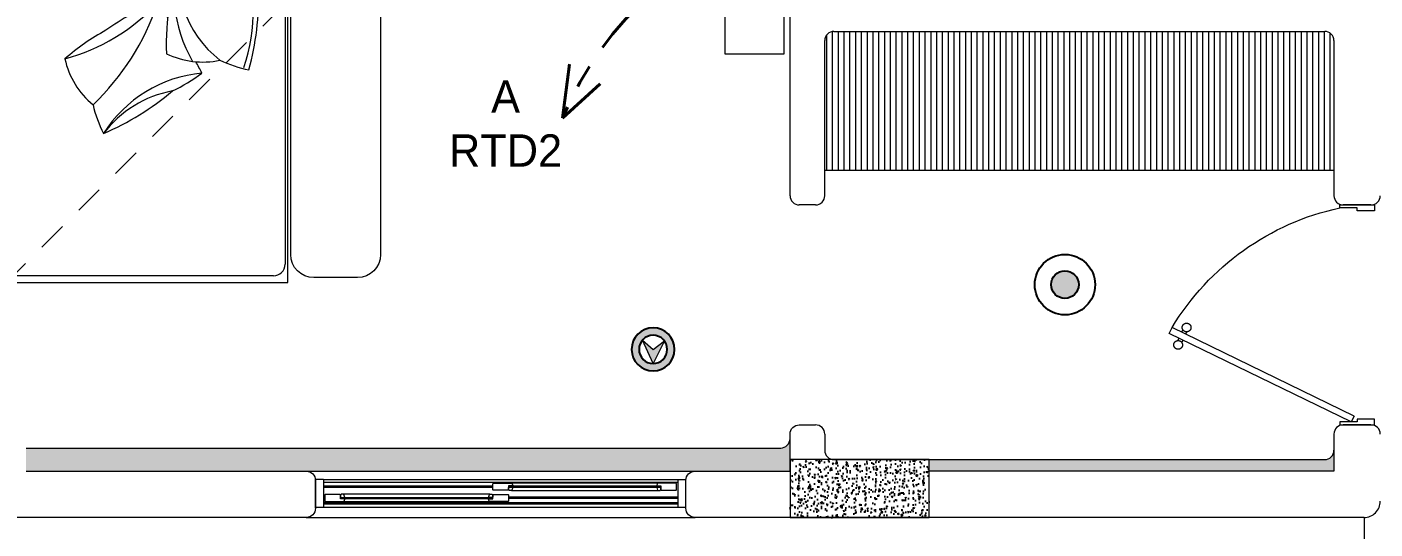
# Model space of a CAD drawing. Header units: metres. Extents: x 14 to 2416, y -346 to 476.
# Drawn here: x 133.88 to 139.7, y -137.98 to -135.81 of the extents above; entities that cross this region are included whole.
import ezdxf

# ---------------------------------------------------------------- set-up
doc = ezdxf.new("R2010")
doc.units = ezdxf.units.M
for name, pattern in [('0', [0]), ('HIDDEN2', [0.1875, 0.125, -0.0625]), ('STYLE_08', [1.25, 0.625, -0.20828, 0.06943000000000005, -0.13893, 0.06942999999999991, -0.13893])]:
    doc.linetypes.add(name, pattern=pattern)
doc.layers.get('0').update_dxf_attribs({"linetype": '0', "lineweight": 20})
for name, color, linetype, lineweight in [('A-ANNO-TEXT', 20, 'Continuous', 13), ('A-DOOR', 35, 'Continuous', 5), ('A-WALL', 250, 'Continuous', 20), ('baños', 251, 'Continuous', 0), ('closets', 253, 'Continuous', 0), ('Columnas', 7, 'Continuous', 18), ('cristales', 131, 'Continuous', 0), ('E Tuberia Cable TV', 150, 'STYLE_08', 40), ('MAVA', 1, 'Continuous', 15), ('MOBILIARIOS', 252, 'Continuous', 0), ('piso', 253, 'Continuous', 0)]:
    doc.layers.add(name, color=color, linetype=linetype, lineweight=lineweight)
for name, color, linetype in [('HATCH', 8, 'Continuous'), ('MAVA LUM', 1, 'Continuous'), ('MAVA Luminarias', 1, 'Continuous')]:
    doc.layers.add(name, color=color, linetype=linetype)
doc.layers.add('RELLENO SECCION', color=8, linetype='Continuous', lineweight=0, transparency=0.4)
doc.layers.add('Techos 1', color=7, linetype='HIDDEN2', lineweight=9, true_color=0x42391a)
doc.styles.add('DIMTEXT', font='dim.shx', dxfattribs={"width": 0.75})
doc.styles.add('GENERATED_STYLE_1', font='GOTHIC.TTF')
doc.styles.get("Standard").update_dxf_attribs({"font": 'arial.ttf', "height": 0.1875})

# ---------------------------------------------------------------- blocks, each defined once
blk = doc.blocks.new('puerta 1.00')
at = {"layer": 'A-DOOR'}
for p, q in [((-0.1499909777825792, -0.01249999999998863), (-0.9369131065861893, -0.3949003899592327)), ((-0.1376018300305759, -0.03799499105906534), (-0.9245239588341292, -0.4203953810183521)), ((-0.1376018300305759, -0.03799499105906534), (-0.1499909777825792, -0.01249999999998863)), ((-0.9369131065861893, -0.3949003899592185), (-0.9245239588341292, -0.4203953810182952)), ((-0.8945933787151716, -0.3743353558235185), (-0.8995626804436938, -0.3641092849366885)), ((-0.8776654875668441, -0.3661093421694943), (-0.8826347892953663, -0.3558832712826359)), ((-0.8822042309632252, -0.3998303468828937), (-0.8772349292346462, -0.4100564177697379)), ((-0.8652763398148409, -0.391604333228571), (-0.8603070380863755, -0.4018304041154153))]:
    blk.add_line(p, q, dxfattribs=at)
for points in [[(-0.05000000000000002, 0), (-0.04999999999977264, -0.02502577938815875), (-0.1250000000001364, -0.02502577938815875), (-0.1250000000001364, -0.01249999999998863), (-0.2000000000002728, -0.01249999999998863), (-0.2000000000002728, 0), (-0.05000000000000002, 0)], [(-0.05000000000000002, -0.949999999999676), (-0.04999999999977264, -0.9249742206115172), (-0.1250000000001364, -0.9249742206115172), (-0.1250000000001364, -0.9374999999996874), (-0.2000000000002728, -0.9374999999996874), (-0.2000000000002728, -0.949999999999676), (-0.05000000000000002, -0.949999999999676)]]:
    blk.add_lwpolyline(points, dxfattribs=at)
blk.add_arc((0.0366406024470507, 0.1601847667154885), 1.12290276596214, 211.1335814021241, 257.8342745107439, dxfattribs=at)
for points in [[(-0.8982293876285894, -0.3641570476290497), (-0.9032723932726299, -0.3641552480922314), (-0.9120053357341931, -0.3591091255589873), (-0.9170452244890726, -0.3503725840241714), (-0.9170416254155498, -0.3402865727359341), (-0.9119955028824052, -0.3315536302744846), (-0.9032589613473192, -0.3265137415195056), (-0.8931729500592382, -0.3265173405931563), (-0.8844400075977319, -0.3315634631261162), (-0.8794001188427956, -0.3403000046612163), (-0.8794037179163752, -0.3503860159494536), (-0.8844498404495198, -0.3591189584108889), (-0.8931863819846058, -0.3641588471658821), (-0.8982293876285894, -0.3641570476290497)], [(-0.8616537628267338, -0.4394241479959078), (-0.8666967684707743, -0.4394223484592317), (-0.8754297109322806, -0.4343762259259734), (-0.8804695996872169, -0.4256396843908874), (-0.8804660006136942, -0.4155536731029486), (-0.8754198780805496, -0.4068207306414706), (-0.8666833365455204, -0.4017808418864917), (-0.8565973252574395, -0.4017844409598581), (-0.8478643827958763, -0.4068305634931022), (-0.8428244940409968, -0.4155671050282024), (-0.8428280931145196, -0.4256531163161554), (-0.8478742156476073, -0.4343860587779034), (-0.8566107571826933, -0.4394259475325839), (-0.8616537628267338, -0.4394241479959078)]]:
    blk.add_open_spline(points, degree=2, dxfattribs=at)
blk = doc.blocks.new('A$C89702949')
at = {"layer": 'HATCH'}
h = blk.add_hatch(dxfattribs=at)
h.set_pattern_fill('AR-CONC', color=256, scale=0.00032)
h.set_pattern_definition([(49.99999999999999, (114.3310712337616, 55.23879643552809), (0.05829909407872129, -0.005100507372448988), [0.006096000000000001, -0.067056]), (355, (114.3310712337616, 55.23879643552809), (-0.01127789485599019, 0.06113819047649125), [0.004876800000000001, -0.05364498693440001]), (100.4514447, (114.3359294760016, 55.23837139440808), (0.04702119906891305, 0.05603768061190244), [0.005180802815999999, -0.05698887827199999]), (46.18420000000001, (114.3310712337616, 55.25505243552809), (0.08674529308548158, -0.01345354493847269), [0.009144000000000001, -0.100584]), (96.63555760999992, (114.3383000017616, 55.25393131552809), (0.07596932289648096, 0.07917635987127089), [0.0077712074048, -0.08548339461120001]), (351.1841511700001, (114.3310712337616, 55.25505243552809), (0.07596932290079265, 0.07917635986737045), [0.007315189462400001, -0.0804671142144]), (21, (114.3391992337616, 55.25098843552809), (0.0485166052061224, -0.03272486341986804), [0.006096000000000001, -0.067056]), (326.0000000000001, (114.3391992337616, 55.25098843552809), (0.01977664907124706, 0.05894014915914217), [0.004876800000000001, -0.0536448]), (71.45144499999999, (114.3432422841936, 55.24826136356009), (0.06829325416918917, 0.02621528604348968), [0.005180802816000001, -0.056988780032]), (37.50000000000001, (114.3310712337616, 55.23879643552809), (0.0009883530401893813, 0.027057612439409), [0, -0.05299456, 0, -0.05445760000000001, 0, -0.05384800000000001]), (7.499999999999999, (114.3310712337616, 55.23879643552809), (0.02138229200329784, 0.03205778394179824), [0, -0.03104896, 0, -0.05177536000000001, 0, -0.0205232]), (327.5, (114.3129457937616, 55.23879643552809), (0.04338899045339885, -0.001833198077655502), [0, -0.02032, 0, -0.06339840000000001, 0, -0.0841248]), (317.5, (114.3048177937616, 55.23879643552809), (0.04740133804352578, 0.00813647713066657), [0, -0.026416, 0, -0.04210304, 0, -0.0597408])])
h.paths.add_polyline_path([(4.100646958498373, 14.23907763227504), (4.100646958498373, 13.98907763227504), (4.700646958498368, 13.98907763227504), (4.700646958498368, 14.23907763227504)])
at = {"layer": 'Columnas'}
blk.add_lwpolyline([(4.100646958498373, 14.23907763227504), (4.100646958498373, 13.98907763227504), (4.700646958498368, 13.98907763227504), (4.700646958498368, 14.23907763227504)], close=True, dxfattribs=at)
blk = doc.blocks.new('PL BASE 2N NASAS 09')
at = {"layer": 'closets'}
h = blk.add_hatch(dxfattribs=at)
h.set_pattern_fill('LINE', color=256, scale=0.2, angle=90)
h.set_pattern_definition([(90, (-797.0392848708582, 240.5603759248648), (-0.025, 1.530808498934192e-18), [])])
edge = h.paths.add_edge_path()
edge.add_arc((165.0575463272303, -9.151728172700786), 0.03999999999999204, 359.9999999999898, 450.0000000727915)
edge.add_line((165.0575463271795, -9.111728172700793), (162.9375463272788, -9.111728172700829))
edge.add_arc((162.93754632723, -9.151728172700828), 0.04000000000000092, 89.99999993013975, 179.9999999999975)
edge.add_line((162.89754632723, -9.151728172700821), (162.8981461827017, -9.711728172737956))
edge.add_line((162.8981461827017, -9.711728172737963), (165.0981461827015, -9.711728172737878))
edge.add_line((165.0981461827015, -9.711728172737878), (165.0975463272303, -9.151728172700793))
at = {"layer": 'RELLENO SECCION', "true_color": 0xc7c8ca}
h = blk.add_hatch(color=9, dxfattribs=at)
h.dxf.hatch_style = 1
edge = h.paths.add_edge_path()
edge.add_line((160.5793271312728, -11.01172817031006), (162.7478933054253, -11.01172817031006))
edge.add_line((162.7478933054253, -11.01172817031006), (162.7472463761272, -10.96172817270065))
edge.add_line((162.7472463761272, -10.96172817270065), (162.7472422428556, -10.8711531541638))
edge.add_arc((162.7072463761481, -10.87172817269963), 0.04000000000000804, -90, 0.8236817523045943, ccw=False)
edge.add_line((162.7072463761481, -10.91172817269963), (159.4472463469474, -10.91172817269963))
edge.add_line((159.4472463469474, -10.91172817269963), (159.4472463469474, -11.01172817164156))
edge.add_line((159.4472463469474, -11.01172817164156), (160.5793271312728, -11.01172817031005))
h = blk.add_hatch(color=9, dxfattribs=at)
h.dxf.hatch_style = 1
edge = h.paths.add_edge_path()
edge.add_arc((165.0575463272511, -10.92173055694884), 0.04000000000000625, 270.625583846438, 359.9999999999898, ccw=False)
edge.add_line((165.0579830584883, -10.96172817270061), (163.3481932565281, -10.96172817270061))
edge.add_line((163.3481932565281, -10.96172817270061), (163.3481932565281, -11.01172817270021))
edge.add_line((163.3481932565281, -11.01172817270021), (165.0975463272511, -11.01172817270131))
edge.add_line((165.0975463272511, -11.01172817270132), (165.0975463272512, -10.92173055694885))
at = {"layer": 'A-DOOR'}
for p, q in [((160.6575462663282, -11.0117104741358), (162.3375461611807, -11.01171209177179)), ((160.6975462708234, -11.17172207245932), (160.6975462263285, -11.04756810813237)), ((160.7315462908167, -11.04756809594723), (160.6975462421505, -11.04756810813237)), ((160.7315462908167, -11.04756809594723), (160.7315462777024, -11.16756812806836)), ((160.7315462865761, -11.04756809594723), (162.2635462048928, -11.04756812802588)), ((161.4635463592056, -11.06579329629506), (161.4650463592404, -11.06429329626028)), ((161.4635463592057, -11.09279329620552), (161.4635463592056, -11.06579329629506)), ((161.4650463592404, -11.06429329626028), (161.5456777450821, -11.0642932962586)), ((161.5456777450821, -11.0642932962586), (161.5475406279687, -11.06574873988172)), ((162.1754149583559, -11.06429329625664), (161.5456777451253, -11.06429329625664)), ((161.5475406279687, -11.06574873988172), (161.5495463611989, -11.0737932964787)), ((162.1735520754543, -11.06574873988172), (162.171546342224, -11.0737932964787)), ((162.1754149583409, -11.0642932962586), (162.1735520754543, -11.06574873988172)), ((162.2560463441826, -11.06429329626028), (162.1754149583409, -11.0642932962586)), ((162.2575463442174, -11.06579329629506), (162.2560463441826, -11.06429329626028)), ((162.2575463442173, -11.09279329620554), (162.2575463442174, -11.06579329629506)), ((162.2635462006521, -11.04756809594723), (162.2975462493183, -11.04756810813237)), ((162.2635462567728, -11.04756809594726), (162.2635462137665, -11.16756812806836)), ((162.2975463058376, -11.17174613559445), (162.2975463503412, -11.0475681081324)), ((160.7390462774381, -11.11229332803294), (160.7375462774036, -11.11379332806766)), ((160.7375462774036, -11.11379332806766), (160.7375462774083, -11.14079332798227)), ((160.8040462789462, -11.11229332803419), (160.7390462774381, -11.11229332803294)), ((160.805546278981, -11.11379332806897), (160.8040462789462, -11.11229332803419)), ((160.8055462789812, -11.13129332775845), (160.805546278981, -11.11379332806897)), ((161.4503145634397, -11.11129332775611), (160.8187779763216, -11.11129332775611)), ((161.4635462608385, -11.11379332806897), (161.4650462608733, -11.11229332803419)), ((161.4635462608383, -11.13129332775845), (161.4635462608385, -11.11379332806897)), ((161.4650463592398, -11.09429329623993), (161.4635463592053, -11.09279329620521)), ((161.4650462608733, -11.11229332803419), (161.5300462623814, -11.11229332803294)), ((161.5300463607479, -11.09429329623868), (161.4650463592398, -11.09429329623993)), ((161.5315462624156, -11.11379332806811), (161.5300462623809, -11.11229332803332)), ((161.5315463607827, -11.0927932962039), (161.5300463607479, -11.09429329623868)), ((161.5315462624156, -11.11379332806806), (161.5315462624156, -11.14079332797781)), ((161.5490463611873, -11.07529329651349), (161.531546360783, -11.07529329651442)), ((161.531546360783, -11.07529329651442), (161.5315463607827, -11.0927932962039)), ((161.5315463608056, -11.07829329586574), (161.5365463609267, -11.07829329658328)), ((161.5315463608056, -11.07829329658328), (161.5365463609267, -11.07829329586574)), ((161.5365463609267, -11.07629329582168), (161.5425463610371, -11.08029329662734)), ((161.5365463609267, -11.08029329663098), (161.5425463610371, -11.07629329582168)), ((161.5447780581815, -11.09529329651676), (162.1763146452997, -11.09529329651676)), ((161.5495463611989, -11.07479329650187), (161.5490463611873, -11.07529329651349)), ((161.5495463611989, -11.0737932964787), (161.5495463611989, -11.07479329650187)), ((162.171546342224, -11.0737932964787), (162.171546342224, -11.07479329650187)), ((162.171546342224, -11.07479329650187), (162.1720463422356, -11.07529329651349)), ((162.1720463422356, -11.07529329651349), (162.18954634264, -11.07529329651442)), ((162.1845463425545, -11.07629329582168), (162.1785463423859, -11.08029329662734)), ((162.1845463425545, -11.08029329663098), (162.1785463423859, -11.07629329582168)), ((162.1895463426173, -11.07829329586574), (162.1845463425545, -11.07829329658328)), ((162.1895463426173, -11.07829329658328), (162.1845463425545, -11.07829329586574)), ((162.18954634264, -11.07529329651442), (162.1895463426403, -11.0927932962039)), ((162.1895463426403, -11.0927932962039), (162.1910463426751, -11.09429329623868)), ((162.1910463426751, -11.09429329623868), (162.2560463441831, -11.09429329623993)), ((162.2560463441831, -11.09429329623993), (162.2575463442176, -11.09279329620521)), ((160.6975462779892, -11.16756812806836), (162.2975462779892, -11.16756812806836)), ((160.7315462771295, -11.15329332801281), (162.2635462102357, -11.15329332801281)), ((160.7375462774039, -11.14079332797781), (160.7390462774387, -11.14229332801259)), ((160.7390462774387, -11.14229332801259), (160.8196776632803, -11.14229332801427)), ((160.8055462790039, -11.12829332840713), (160.8105462790668, -11.1282933276896)), ((160.8055462790039, -11.1282933276896), (160.8105462790668, -11.12829332840713)), ((160.8230462793856, -11.13129332775939), (160.8055462789812, -11.13129332775845)), ((160.8105462790668, -11.1302933284512), (160.8165462792354, -11.12629332764553)), ((160.8105462790668, -11.1262933276419), (160.8165462792354, -11.1302933284512)), ((160.8196776632803, -11.14229332801427), (160.8215405461669, -11.14083788439115)), ((160.8196776632653, -11.14229332801623), (161.449414876496, -11.14229332801623)), ((160.8215405461669, -11.14083788439115), (160.8235462793972, -11.13279332779417)), ((160.8235462793972, -11.131793327771), (160.8230462793856, -11.13129332775939)), ((160.8235462793972, -11.13279332779417), (160.8235462793972, -11.131793327771)), ((161.4455462604223, -11.131793327771), (161.4460462604339, -11.13129332775939)), ((161.4455462604223, -11.13279332779417), (161.4455462604223, -11.131793327771)), ((161.4475519936526, -11.14083788439115), (161.4455462604223, -11.13279332779417)), ((161.4460462604339, -11.13129332775939), (161.4635462608383, -11.13129332775845)), ((161.4494148765392, -11.14229332801427), (161.4475519936526, -11.14083788439115)), ((161.5300462623809, -11.14229332801259), (161.4494148765392, -11.14229332801427)), ((161.4585462606946, -11.1302933284512), (161.4525462605842, -11.12629332764553)), ((161.4585462606946, -11.1262933276419), (161.4525462605842, -11.1302933284512)), ((161.4635462608156, -11.12829332840713), (161.4585462606946, -11.1282933276896)), ((161.4635462608156, -11.1282933276896), (161.4585462606946, -11.12829332840713)), ((161.5315462624156, -11.14079332797781), (161.5300462623809, -11.14229332801259)), ((160.6575463822434, -11.21172207245917), (162.3375164324144, -11.21174611010375))]:
    blk.add_line(p, q, dxfattribs=at)
at = {"layer": 'A-DOOR', "color": 8}
for p, q in [((160.7315462743905, -11.05929329587688), (162.2635462488701, -11.05929332798494)), ((161.4635463592056, -11.07629431107491), (160.7315462828234, -11.07629419774771)), ((161.4635463592056, -11.08229329631974), (160.7315462823798, -11.08229318299257)), ((160.7315462789368, -11.14729332801281), (162.2635462484983, -11.14729332801281)), ((162.2635462484984, -11.12429333806825), (161.5315462624156, -11.12429333775723)), ((162.2635462484983, -11.1302923250474), (161.5315462624156, -11.13029220895475))]:
    blk.add_line(p, q, dxfattribs=at)
at = {"layer": 'A-DOOR'}
for points in [[(160.8076949044045, -11.11279332774108, -0.341998711879526), (160.8057584126855, -11.11429332776725), (160.805546280679, -11.11462723951291), (160.8055462805958, -11.12429332799805), (160.8065462806104, -11.12529332802568), (160.8235462810088, -11.12529332810123), (160.823546281011, -11.12479332808963), (160.8202268651488, -11.11240509922013, 0.339454260104197), (160.818777976374, -11.11129332775558), (160.8096313961202, -11.11129332771494, 0.34199871187953)], [(161.4613976354151, -11.11279332774108, 0.341998711879526), (161.4633341271341, -11.11429332776725), (161.4635462591405, -11.11462723951291), (161.4635462592237, -11.12429332799805), (161.4625462592091, -11.12529332802568), (161.4455462588107, -11.12529332810123), (161.4455462588085, -11.12479332808963), (161.4488656746707, -11.11240509922013, -0.339454260104197), (161.4503145634455, -11.11129332775558), (161.4594611436993, -11.11129332771494, -0.34199871187953)], [(161.5336949862062, -11.09379329653179, 0.341998711879526), (161.5317584944872, -11.09229329650564), (161.5315463624807, -11.09195938475997), (161.5315463623976, -11.08229329627482), (161.5325463624121, -11.0812932962472), (161.5495463628105, -11.08129329617166), (161.5495463628127, -11.08179329618324), (161.5462269469505, -11.09418152505275, -0.339454260104197), (161.5447780581758, -11.0952932965173), (161.5356314779219, -11.09529329655795, -0.34199871187953)], [(162.1873977172168, -11.09379329653179, -0.341998711879526), (162.1893342089358, -11.09229329650564), (162.1895463409423, -11.09195938475997), (162.1895463410254, -11.08229329627482), (162.1885463410109, -11.0812932962472), (162.1715463406125, -11.08129329617166), (162.1715463406102, -11.08179329618324), (162.1748657564725, -11.09418152505275, 0.339454260104197), (162.1763146452472, -11.0952932965173), (162.1854612255011, -11.09529329655795, 0.34199871187953)]]:
    blk.add_lwpolyline(points, format="xyb", close=True, dxfattribs=at)
for points in [[(161.5315463608056, -11.07829329586938), (161.5365463609267, -11.07829329586938), (161.5365463609267, -11.07829329658328), (161.5315463608056, -11.07829329658328)], [(162.1845463425545, -11.07629329582168), (161.5365463609267, -11.07629329582168), (161.5365463609267, -11.08029329591344), (162.1845463425545, -11.08029329591344)], [(161.5365463609267, -11.07629329582168), (161.5425463610371, -11.07629329582168), (161.5425463610371, -11.08029329663098), (161.5365463609267, -11.08029329663098)], [(161.5490463612294, -11.07529329651354), (161.5370463609505, -11.07529329651354), (161.5370463609505, -11.07629329653557), (161.5490463612294, -11.07629329653557)], [(161.5490463612294, -11.08029329591344), (161.5370463609505, -11.08029329591344), (161.5370463609505, -11.08129329593911), (161.5490463612294, -11.08129329593911)], [(161.5425463610371, -11.07629329582168), (161.5475463611581, -11.07629329582168), (161.5475463611581, -11.08029329663098), (161.5425463610371, -11.08029329663098)], [(162.1720463422518, -11.07529329651354), (162.1840463425307, -11.07529329651354), (162.1840463425307, -11.07629329653557), (162.1720463422518, -11.07629329653557)], [(162.1720463422518, -11.08029329591344), (162.1840463425307, -11.08029329591344), (162.1840463425307, -11.08129329593911), (162.1720463422518, -11.08129329593911)], [(162.1785463423859, -11.07629329582168), (162.1735463422648, -11.07629329582168), (162.1735463422648, -11.08029329663098), (162.1785463423859, -11.08029329663098)], [(162.1845463425545, -11.07629329582168), (162.1785463423859, -11.07629329582168), (162.1785463423859, -11.08029329663098), (162.1845463425545, -11.08029329663098)], [(162.1895463426173, -11.07829329586938), (162.1845463425545, -11.07829329586938), (162.1845463425545, -11.07829329658328), (162.1895463426173, -11.07829329658328)], [(160.8055462790039, -11.12829332840349), (160.8105462790668, -11.12829332840349), (160.8105462790668, -11.1282933276896), (160.8055462790039, -11.1282933276896)], [(160.8105462790668, -11.1302933284512), (160.8165462792354, -11.1302933284512), (160.8165462792354, -11.1262933276419), (160.8105462790668, -11.1262933276419)], [(160.8105462790668, -11.1302933284512), (161.4585462606946, -11.1302933284512), (161.4585462606946, -11.12629332835943), (160.8105462790668, -11.12629332835943)], [(160.8230462793695, -11.12629332835943), (160.8110462790905, -11.12629332835943), (160.8110462790905, -11.12529332833376), (160.8230462793695, -11.12529332833376)], [(160.8230462793695, -11.13129332775933), (160.8110462790905, -11.13129332775933), (160.8110462790905, -11.1302933277373), (160.8230462793695, -11.1302933277373)], [(160.8165462792354, -11.1302933284512), (160.8215462793564, -11.1302933284512), (160.8215462793564, -11.1262933276419), (160.8165462792354, -11.1262933276419)], [(161.4460462603919, -11.12629332835943), (161.4580462606708, -11.12629332835943), (161.4580462606708, -11.12529332833376), (161.4460462603919, -11.12529332833376)], [(161.4460462603919, -11.13129332775933), (161.4580462606708, -11.13129332775933), (161.4580462606708, -11.1302933277373), (161.4460462603919, -11.1302933277373)], [(161.4525462605842, -11.1302933284512), (161.4475462604631, -11.1302933284512), (161.4475462604631, -11.1262933276419), (161.4525462605842, -11.1262933276419)], [(161.4585462606946, -11.1302933284512), (161.4525462605842, -11.1302933284512), (161.4525462605842, -11.1262933276419), (161.4585462606946, -11.1262933276419)], [(161.4635462608156, -11.12829332840349), (161.4585462606946, -11.12829332840349), (161.4585462606946, -11.1282933276896), (161.4635462608156, -11.1282933276896)]]:
    blk.add_lwpolyline(points, close=True, dxfattribs=at)
at = {"layer": 'A-DOOR', "color": 7}
for points in [[(162.1845463425545, -11.08029329663098), (161.5365463609267, -11.08029329663098), (161.5365463609267, -11.07629329653557), (162.1845463425545, -11.07629329653557)], [(160.8105462790668, -11.1262933276419), (161.4585462606946, -11.1262933276419), (161.4585462606946, -11.1302933277373), (160.8105462790668, -11.1302933277373)]]:
    blk.add_lwpolyline(points, close=True, dxfattribs=at)
at = {"layer": 'A-WALL'}
for p, q in [((162.7475463272301, -9.821728172700524), (162.7475463272305, -6.601728216938014)), ((162.93754632723, -9.111728172700829), (165.0575463272303, -9.111728172700793)), ((162.89754632723, -9.821728172700524), (162.89754632723, -9.151728172700821)), ((165.0975463272303, -9.151728172700786), (165.0975463272304, -9.821728172737842)), ((162.85754632723, -9.861728172700516), (162.78754632723, -9.861728172700516)), ((165.2575463272302, -9.861728172737834), (165.1375463272304, -9.861728172737834)), ((165.25754632723, -10.81175395212603), (165.1375463272307, -10.81175395212603)), ((162.89754632723, -10.85174670514537), (162.8975463272299, -10.92172817270056)), ((165.0975463272307, -10.85175395212604), (165.0975463272294, -11.01172817270032)), ((159.4475462980503, -10.91172817269963), (162.707546327251, -10.91172817269963)), ((162.9375463272299, -10.96172817270061), (165.0579830584883, -10.96172817270061)), ((165.0975463272294, -11.01172817270032), (163.3481932565281, -11.01172817270023))]:
    blk.add_line(p, q, dxfattribs=at)
for points in [[(159.4475462980362, -11.01172784734479), (160.6575458720629, -11.01171047413736, -0.4142160623262013), (160.697546227813, -11.05171045980035), (160.6975462708234, -11.1717220581239, -0.4142128514885198), (160.6575463822434, -11.21172207245917), (158.3875463366161, -11.21172825626488, -0.4142143782267747), (158.3475462251961, -11.17172825626503), (158.3475462251963, -5.251728172700219)], [(162.7475463272301, -11.01172817270061), (162.7475463272301, -10.85174670514538, -0.4142135623730305), (162.78754632723, -10.81174670514537), (162.85754632723, -10.81174670514537)], [(162.707546327251, -10.91172817269963, 0.4142256393575419), (162.7475479765801, -10.87172817273364), (162.7475479765801, -10.86172693577115)], [(165.2281459050549, -11.21176216165647), (162.3375460876454, -11.21174612125842, -0.4142118597300671), (162.2975463058376, -11.17174613559445), (162.2975462628191, -11.0517121061071, -0.4142257443271745), (162.3375479121482, -11.01171209180567), (162.7481932565281, -11.0117294096291)]]:
    blk.add_lwpolyline(points, format="xyb", dxfattribs=at)
for centre, radius, start, end in [((162.93754632723, -9.151728172700821), 0.04, 90.0000000000016, 180), ((165.0575463272303, -9.151728172700793), 0.04, 9.770663981455924e-12, 90.0000000000016), ((162.78754632723, -9.82172817270051), 0.04, 179.9999999999923, 270), ((162.85754632723, -9.82172817270051), 0.04, 270, 0), ((165.1375463272304, -9.821728172737828), 0.04, 180, 270), ((165.2575463272302, -9.821728172737828), 0.04, 270, 9.770663981455924e-12), ((162.85754632723, -10.85174670514538), 0.04, 359.9999999999023, 90), ((165.1375463272307, -10.85175395212604), 0.04, 90, 179.999999999347), ((165.25754632723, -10.85175395212604), 0.04, 359.9999999999923, 90), ((162.9375463272299, -10.92172817270062), 0.04, 179.9999999999186, 269.9999999999984), ((165.0575463272511, -10.92173055694884), 0.04, 269.9999999999707, 0), ((165.22754632723, -11.14176216165735), 0.07, 269.9997140598722, 359.9999999999955)]:
    blk.add_arc(centre, radius, start, end, dxfattribs=at)
at = {"layer": 'closets'}
blk.add_line((162.8975462555345, -9.71172817273797), (165.0981461827012, -9.71172817273785), dxfattribs=at)
at = {"layer": 'cristales', "const_width": 0.004000000000000001}
for points in [[(162.1735463422648, -11.07829329622633), (161.5475463611581, -11.07829329622633)], [(160.8215462793564, -11.12829332804655), (161.4475462604631, -11.12829332804655)]]:
    blk.add_lwpolyline(points, dxfattribs=at)
at = {"layer": 'piso'}
blk.add_line((165.2275459778882, -11.21176216165647), (165.2275485640937, -11.3117621771737), dxfattribs=at)
at = {"layer": 'Techos 1'}
blk.add_line((157.4475462251965, -12.11172817273746), (161.3475462251966, -8.211728172736628), dxfattribs=at)
at = {"color": 1}
blk.add_blockref('A$C89702949', (158.6475462980298, -25.20080580497565), dxfattribs=at)
at = {"layer": 'A-DOOR', "xscale": -1, "rotation": 180}
blk.add_blockref('puerta 1.00', (165.3225463272303, -10.81175395212603), dxfattribs=at)
at = {"layer": 'baños', "linetype": 'Continuous', "flags": 8}
for tag, p in [('MODELNUMBER', (167.1329024166141, -5.630616461235327, 2.857834639711941e-07)), ('TRADENAME', (167.1329024166694, -5.630658418648189, 2.857834639711941e-07)), ('MATERIAL', (167.132902416781, -5.630742991131918, 2.857834639711941e-07)), ('PRODUCT', (167.1329024167253, -5.630700704890167, 2.857834639711941e-07)), ('MODELNUMBER', (168.3076463902173, -5.630616461235327, 2.857834639711941e-07)), ('TRADENAME', (168.3076463902726, -5.630658418648189, 2.857834639711941e-07)), ('MATERIAL', (168.3076463903842, -5.630742991131918, 2.857834639711941e-07)), ('PRODUCT', (168.3076463903285, -5.630700704890167, 2.857834639711941e-07))]:
    blk.add_attdef(tag, p, '', height=2.537174511142602e-05, rotation=180.0000755047861, dxfattribs=at)
at = {"layer": 'baños', "linetype": 'Continuous'}
for tag, p, rotation in [('MODELNUMBER', (169.2428197568918, -19.70646632265289), 180.0000755047722), ('TRADENAME', (169.2427792151639, -19.70642399073245), 180.0000755047722), ('MATERIAL', (169.2430061964403, -19.70633932648513), 180.0000755047722), ('PRODUCT', (169.2430045678992, -19.70638165846137), 180.0000755047722), ('MODELNUMBER', (169.9523880079747, -19.70646632280497), 179.9999244952277), ('TRADENAME', (169.9523880080304, -19.7064239908311), 179.9999244952277), ('MATERIAL', (169.952388008142, -19.7063393268829), 179.9999244952277), ('PRODUCT', (169.9523880080861, -19.706381658857), 179.9999244952277)]:
    blk.add_attdef(tag, p, '', height=2.5399184405861e-05, rotation=rotation, dxfattribs=at)
blk = doc.blocks.new('A$C58f5b6b7')
at = {"layer": 'MOBILIARIOS'}
for points in [[(1.069470840775466e-07, 0.2525811234954745), (2.000000106947084, 0.2525811234954745), (2.000000106947084, 0), (1.069470840775466e-07, 0)], [(0.3820001069470891, 0.1596185134729211), (0.3820001069470891, 0.1691435134729176), (1.618000106947079, 0.1691435134729176), (1.618000106947079, 0.1596185134729211)]]:
    blk.add_lwpolyline(points, close=True, dxfattribs=at)
for points in [[(1.605932393574449, 0.159519432846011), (1.582282151334311, 0.1371998092812277), (1.000000106947084, 0.1371998092812277), (0.4177180625598567, 0.1371998092812277), (0.3940678203197194, 0.159519432846011)], [(1.582282151334311, 0.1371998092812277), (1.539962872616115, 0.09726151347291534), (0.4600373412780527, 0.09726151347290113), (0.4177180625598567, 0.1371998092812277)]]:
    blk.add_lwpolyline(points, dxfattribs=at)
for points, degree in [([(0.4511645361125147, 0.2382135501685951, -0.004703474324619776), (0.446902711392795, 0.2460982481493375, -0.004703474324619776), (0.4415006584346202, 0.2460982481493375, -0.004703474324619776), (0.4324817371493168, 0.2460982481493375, -0.004703474324619776), (0.4368044720420698, 0.2370140929480868, -0.004703474324619776)], 3), ([(0.4368044720420698, 0.2370140929480868, -0.004703474324619776), (0.452572019644947, 0.2030788032105022, -0.004703474324619776), (0.4683395672478241, 0.1691435134729176, -0.004703474324619776)], 2), ([(0.4884981539053115, 0.1691435134729176, -0.004703474324619776), (0.4698313450089131, 0.2036785318207563, -0.004703474324619776), (0.4511645361125147, 0.2382135501685951, -0.004703474324619776)], 2), ([(1.511502059988857, 0.1691435134729176, -0.004703474324619776), (1.530168868885255, 0.2036785318207563, -0.004703474324619776), (1.548835677781653, 0.2382135501685951, -0.004703474324619776)], 2), ([(1.563195741852098, 0.2370140929480868, -0.004703474324619776), (1.547428194249221, 0.2030788032105022, -0.004703474324619776), (1.531660646646344, 0.1691435134729176, -0.004703474324619776)], 2), ([(1.548835677781653, 0.2382135501685951, -0.004703474324619776), (1.553097502501373, 0.2460982481493375, -0.004703474324619776), (1.558499555459548, 0.2460982481493375, -0.004703474324619776), (1.567518476744851, 0.2460982481493375, -0.004703474324619776), (1.563195741852098, 0.2370140929480868, -0.004703474324619776)], 3), ([(0.4368044720420698, 0.0171824033505743, -0.004703474324619776), (0.4554082793266616, 0.05722195841174482, -0.004703474324619776), (0.4740120866112534, 0.09726151347290113, -0.004703474324619776)], 2), ([(0.4950970879554575, 0.09726151347290113, -0.004703474324619776), (0.4731308120339577, 0.05662222980149068, -0.004703474324619776), (0.4511645361125147, 0.01598294613006601, -0.004703474324619776)], 2), ([(1.504903125938711, 0.09726151347291534), (1.52686940186021, 0.05662222980149068), (1.548835677781653, 0.01598294613006601)], 2), ([(1.563195741852098, 0.0171824033505743), (1.544591934567507, 0.05722195841174482), (1.525988127282915, 0.09726151347291534)], 2)]:
    blk.add_open_spline(points, degree=degree, dxfattribs=at)
for points in [[(0.4511645361125147, 0.01598294613006601, -0.004703474324619776), (0.446902711392795, 0.008098248149337905, -0.004703474324619776), (0.4415006577906411, 0.008098248149337905, -0.004703474324619776), (0.432481734999044, 0.008098248149337905, -0.004703474324619776), (0.4368044720420698, 0.0171824033505743, -0.004703474324619776)], [(1.548835677781653, 0.01598294613006601), (1.553097502501373, 0.008098248149337905), (1.558499556103527, 0.008098248149337905), (1.567518478895124, 0.008098248149337905), (1.563195741852098, 0.0171824033505743)]]:
    blk.add_open_spline(points, degree=3, knots=[-0.08544200803406514, -0.08544200803406514, -0.08544200803406514, -0.08544200803406514, -0.04272100910977372, 0, 0, 0, 0], dxfattribs=at)
blk = doc.blocks.new('A$Ca0281d7f')
at = {"layer": 'MOBILIARIOS'}
for p, q in [((0.4005522663074998, 1.600000072819), (0.4005522663074714, 7.281900593625323e-08)), ((2.4005522663075, 1.600000072819), (0.4005522663074998, 1.600000072819)), ((2.348180854970565, 7.281900593625323e-08), (2.348180854970565, 1.600000072819)), ((2.4005522663075, 7.281900593625323e-08), (2.4005522663075, 1.600000072819)), ((0.4127218130535084, 0.04581714813807025), (0.4127218130535084, 1.521571602580423)), ((0.4627218130564188, 1.571571602576057), (1.792472351629685, 1.571571602576057)), ((1.675990495328142, 0.6110751425962649), (1.675990495328143, 1.551571602576057)), ((1.812472351629686, 0.9804640567684544), (1.812472351629686, 1.551571602576057)), ((1.932219182418635, 0.8426619810282716), (1.962244760886392, 0.8501734682152744)), ((1.962244760886392, 0.8501734682152744), (2.044814889822305, 0.8708299110161022)), ((1.962244760886392, 0.0441591523149043), (2.044814889822305, 0.06481559510845614)), ((0.4005522663074998, 7.281900593625323e-08), (2.4005522663075, 7.281900593625323e-08)), ((1.658061263160936, 0.02581714814127168), (0.432721813050307, 0.02581714814127167)), ((1.932219182418635, 0.03664766512790152), (1.962244760886392, 0.0441591523149043))]:
    blk.add_line(p, q, dxfattribs=at)
blk.add_lwpolyline([(0.1000016621426312, 1.578946357944119), (0.2883827195614685, 1.578946357944119, -0.414213562373095), (0.3883827195614913, 1.478946357944125), (0.3883827195614913, 0.1536651826133948, -0.414213562373095), (0.2883827195614685, 0.05366518261340048), (0.1000016621426312, 0.05366518261340048, -0.414213562373095), (1.662142608438444e-06, 0.1536651826133948), (1.662142608438444e-06, 1.478946357944125, -0.414213562373095)], format="xyb", close=True, dxfattribs=at)
for centre, radius, start, end in [((0.4627218130564188, 1.521571602580423), 0.05, 90, 180), ((1.655990495328143, 1.551571602576057), 0.02, 0, 90.00000000000001), ((1.792472351629685, 1.551571602576057), 0.02, 0, 90.00000000000001), ((1.930908347000809, 1.564069928611332), 0.001321023312922661, 286.6977659047689, 7.120393671104875), ((1.847289726859458, 1.538367251271609), 0.0874807337156975, 7.120393671104875, 16.22115114788595), ((1.935575146098131, 1.583269481076911), 0.01932936577007352, 260.0016419585787, 286.6977659047689), ((1.865905518397199, 1.514039204254857), 0.07672654245508678, 16.22115114788595, 27.28411723063636), ((1.983729483306092, 1.545559442859428), 0.04528945216353445, 192.869038036524, 207.2841172306364), ((1.921494106864998, 1.244174827773293), 0.3211810663005845, 80.00164195857872, 86.49514232994571), ((2.089076234065146, 1.533892431713809), 0.14588121229112, 183.5739729966662, 192.869038036524), ((1.250567008232878, -12.05569610660774), 13.63555196031532, 86.49514232994571, 86.94504210728516), ((2.045243904213862, 0.189679265621578), 1.365227436036071, 86.94504210728516, 88.36691135833243), ((2.157885354944597, 0.8754123921270889), 0.6787269722582456, 88.36691135833243, 93.36874860142143), ((2.299263158654071, 0.6490026050768734), 0.9130531557024769, 93.36874860142143, 97.68089670962777), ((2.287216853584255, 1.366557610165671), 0.1983336164097875, 97.68089670962777, 102.1094580315687), ((2.225899812111606, 1.806669367312622), 0.2460324298296742, 278.1334825947088, 282.1094580315687), ((2.289487410454171, 1.596634989265056), 0.03278844727572733, 248.5790157173075, 278.1334825947088), ((2.299965878818625, 1.549715945514379), 0.01559499963616461, 68.57901571730756, 111.990399069729), ((1.483450939283216, 1.550247114067076), 0.8207889043864385, 354.7408119783486, 358.0921132532728), ((2.257397857299225, 1.550410010483517), 0.05392039297186392, 329.3487451222086, 354.7408119783486), ((2.309848161633568, 1.565115424385056), 0.004278555704268702, 111.990399069729, 191.8930567863744), ((2.309022423033753, 1.571267352660414), 0.002318503280762332, 250.4360326307888, 11.89305678637437), ((2.339886878407128, 1.547634034245618), 0.02887700087184937, 149.3487451222086, 184.3025398218721), ((2.31446639823946, 1.57301441669091), 0.003419526399010452, 201.7883022298756, 250.4360326307888), ((2.338360548464266, 1.571676129499735), 0.02510997430044378, 184.3025398218721, 201.7883022298756), ((3.110858714099891, 1.507222666167706), 1.164013960197642, 180.2865448048574, 183.5739729966662), ((2.382288261259532, 1.418691676774813), 0.0992050227558066, 143.9136387707705, 164.0647579922563), ((0.8065882715173984, 1.459997491615411), 1.49427168971778, 358.0921132532728, 0.575740773740852), ((2.401054283110284, 1.484416846734291), 0.0992050227585521, 164.0647579922563, 184.2158775759119), ((7.666794500540277, 1.337815658090165), 5.718506036002936, 179.0296215215465, 180.2865448048574), ((2.296662380672501, 1.330170677773765), 0.09920502275485914, 108.4396515788457, 126.1766451282346), ((2.345453839757397, 1.365850094948598), 0.09920502275516621, 126.1766451282346, 143.9136387707705), ((2.349531939174199, 1.358204751241772), 0.07678123187264828, 141.6114335728958, 152.760412370091), ((2.508031540223897, 1.322552325221238), 0.2340218361334519, 152.760412370091, 159.1397179883683), ((1.429888372354185, 1.337152876158996), 0.8732080458158228, 0.575740773740852, 4.801845673464552), ((2.306789231989683, 1.157025352050312), 0.2001861671677479, 113.0027692445334, 118.3167638750771), ((2.259620466161437, 1.302986889585497), 0.04931628471404679, 118.3167638750771, 129.0349358862812), ((2.398734358875231, 1.190500771585846), 0.2251969116392901, 129.0349358862812, 136.1884922639235), ((2.563887685654777, 1.122214762547571), 0.3916486463265963, 136.1884922639235, 141.6114335728958), ((2.592470579221413, 1.333095662655012), 0.2897025545989886, 177.4614144787592, 184.8018456734646), ((15.92763142223353, 0.9969801491801036), 13.9827580160609, 178.7204725811328, 179.5242891090989), ((1.775232713488663, 1.344758116089849), 0.5292819795560268, 349.8101235023769, 353.9133047984918), ((2.453758205673807, 1.281887565414706), 0.1523768302813976, 169.8101235023769, 177.4614144787592), ((-1.477296690793708, 1.251068569847376), 3.77346295666114, 356.7918949885468, 0.0008172723834929364), ((3.157863860725342, 1.015143141442735), 1.216456855347276, 175.3824179551856, 177.3903699312741), ((0.8277370435674589, 1.118930506644887), 0.9852622038361045, 331.4328480126824, 358.1261301516859), ((0.5395216453335934, 1.137904528275016), 1.404763554196242, 355.3824179551855, 357.2509352236394), ((1.714338121631158, 0.9787187569466766), 0.2300529023409549, 357.2509352236394, 11.55856194959438), ((1.269391019662294, 1.246098731856677), 0.7386663969358387, 338.3422572362051, 340.5720183901779), ((1.288516404428378, 1.294760419144353), 0.7386663968077241, 336.5155917176135, 338.3422572362051), ((1.307282285067345, 1.337951127535547), 0.738666396783039, 334.6889261581309, 336.5155917176135), ((1.61348153438405, 0.9502335589725988), 0.6826847311036982, 0, 7.546851360023991), ((0.719037373253792, 1.258608141749764), 0.5655374270383083, 275.3391182013303, 327.6894906361663), ((1.653484976190207, -0.1157259505458484), 1.165187428752571, 113.064163725441, 130.3208599685709), ((0.8089507406057748, 1.252091323567046), 0.4879216160464532, 280.6986460918727, 322.6863775816319), ((0.7089047498612273, 0.7072337159073953), 0.5479890230446335, 13.20342704477801, 27.03622918731887), ((0.7419427912749148, 0.9666026182397616), 1.070619297177309, 342.196632877853, 0.7418357977156923), ((2.089118332181101, 0.9513342684598172), 0.1459110822094432, 173.5659464289486, 191.5585619495943), ((1.250272467209584, 1.19189316936658), 0.7386663969404011, 340.5720183901779, 342.8017791177252), ((2.063013652471568, 0.8845041512989553), 0.2422405746093392, 7.546851360023991, 15.74398358214191), ((1.714920970655953, 0.9375800425635532), 0.229668082843701, 342.6135877437062, 350.5158958166045), ((2.060432404469907, 0.886319071179372), 0.1197367658717637, 162.6135877437062, 173.5659464289486), ((2.60462267284413, 0.9610359939700572), 0.3047651663592303, 188.4371936823337, 195.7439835821419), ((2.472423875880054, 0.8783412022470145), 0.1611327186373747, 180, 188.4371936823337), ((1.987478650497047, 0.05083347057680776), 1.07980361287772, 133.6305735890338, 161.4287965004251), ((1.014803268453812, 0.556660524157823), 0.3575412638158377, 12.47818912100046, 50.4625377682406), ((1.664031313260352, 0.888229531251767), 0.2707516457540592, 350.5158958166045, 355.9170601351706), ((1.931304655126155, 0.8427272614656829), 0.0009168542464135526, 355.9170601351706, 104.0449372957391), ((2.047963069949333, 0.938467937792069), 0.06771125242053372, 267.3351183681407, 284.0451939094079), ((2.156137928185785, 1.525143366381002), 0.6587817297258798, 261.9949491947997, 267.3351183681407), ((2.192515356183435, 1.17703595107136), 0.3171219007145616, 257.8016206814324, 261.9949491947997), ((1.999976908629037, -0.006459170223621413), 0.8820328122766421, 77.80162068143241, 80.31563361171794), ((2.18634792781188, 0.6516801589908425), 0.203978832723049, 80.31563361171794, 90), ((2.274054945011017, 0.3638280418102511), 0.4918309499015451, 90, 96.23236461263444), ((2.258462450184311, 0.8252339670519575), 0.03418623553405789, 4.400209094151162, 63.41947899331191), ((2.305418753422714, 0.8252914324924348), 0.01312400763468531, 63.41947899331191, 168.7276231168172), ((2.401690473788335, 0.8370283166526349), 0.09039931654700195, 168.7276231168172, 180), ((1.212752576489998, 0.1087952108895563), 0.734038826198371, 115.2590094572144, 126.9351438086379), ((1.930908347000809, 0.7580556127109617), 0.001321023312922661, 286.6977659047689, 7.120393671104875), ((1.935575146098131, 0.7772551651692652), 0.01932936577007352, 260.0016419585787, 286.6977659047689), ((1.921494106864998, 0.4381605118729226), 0.3211810663005845, 80.00164195857872, 86.49514232994571), ((2.225899812111606, 1.000655051412252), 0.2460324298296742, 278.1334825947088, 282.1094580315687), ((2.289487410454171, 0.7906206733646854), 0.03278844727572733, 248.5790157173075, 278.1334825947088), ((2.299965878818625, 0.7437016296140087), 0.01559499963616461, 68.57901571730756, 111.990399069729), ((2.309848161633568, 0.7591011084846855), 0.004278555704268702, 111.990399069729, 191.8930567863744), ((2.309022423033753, 0.7652530367527675), 0.002318503280762332, 250.4360326307888, 11.89305678637437), ((2.31446639823946, 0.7670001007905398), 0.003419526399010452, 201.7883022298756, 250.4360326307888), ((2.338360548464266, 0.7656618135993654), 0.02510997430044378, 184.3025398218721, 201.7883022298756), ((1.847289726859458, 0.7323529353712388), 0.0874807337156975, 7.120393671104875, 16.22115114788595), ((1.865905518397199, 0.7080248883544868), 0.07672654245508678, 16.22115114788595, 27.28411723063636), ((1.983729483306092, 0.739545126959058), 0.04528945216353445, 192.869038036524, 207.2841172306364), ((2.089076234065146, 0.7278781158134393), 0.14588121229112, 183.5739729966662, 192.869038036524), ((2.562351897781923, 1.096961296189477), 0.7286236185014265, 212.1349795991576, 215.8262850843881), ((1.250567008232878, -12.86171042250811), 13.63555196031532, 86.49514232994571, 86.94504210728516), ((2.045243904213862, -0.6163350502787921), 1.365227436036071, 86.94504210728516, 88.36691135833243), ((2.157885354944597, 0.06939807622671879), 0.6787269722582456, 88.36691135833243, 93.36874860142143), ((2.299263158654071, -0.1570117108234967), 0.9130531557024769, 93.36874860142143, 97.68089670962777), ((2.287216853584255, 0.5605432942580251), 0.1983336164097875, 97.68089670962777, 102.1094580315687), ((1.483450939283216, 0.7442327981667063), 0.8207889043864385, 354.7408119783486, 358.0921132532728), ((2.401054283110284, 0.678402530833921), 0.0992050227585521, 164.0647579922563, 184.2158775759119), ((2.257397857299225, 0.7443956945831474), 0.05392039297186392, 329.3487451222086, 354.7408119783486), ((2.339886878407128, 0.7416197183452482), 0.02887700087184937, 149.3487451222086, 184.3025398218721), ((1.692277236501519, 0.3725672337854206), 1.165187428752538, 164.6277789282897, 181.884475612569), ((1.239371163168522, 0.4390115582167794), 0.6885086632900638, 160.2936131652849, 203.6413989523028), ((0.4604599939066754, 0.1442676555119845), 0.5479890230446278, 64.76704225177608, 78.59984479860805), ((0.7685641858061496, 0.2902744933266234), 0.3575412638158535, 64.04180470951874, 102.0261533727548), ((2.713450226017863, 1.724725997820686), 2.197681049768976, 207.9248167912816, 209.379302400377), ((0.2856818955279374, 0.3396917153180851), 0.6084857367817972, 341.8100456859929, 30.1351208540247), ((2.945189197816354, 0.04363191772549069), 1.390272332979946, 154.2426611098885, 180.7342007897885), ((3.110858714099891, 0.7012083502600603), 1.164013960197642, 180.2865448048574, 183.5739729966662), ((2.251383145428122, 0.8099680821074458), 0.3126399225708171, 206.4984803909256, 212.1349795991576), ((3.291756822459433, 1.23368023969357), 1.432285134951083, 204.3265278298851, 206.4984803909256), ((2.382288261259532, 0.6126773608744429), 0.0992050227558066, 143.9136387707705, 164.0647579922563), ((0.8065882715173984, 0.6539831757150409), 1.49427168971778, 358.0921132532728, 0.575740773740852), ((0.4001470022722566, 0.2637450909273041), 0.477423770499153, 346.1849443967824, 52.00165680441537), ((-0.06184992013544965, 0.5665807781655615), 0.987948240476393, 350.060729459472, 2.620183578971173), ((1.593916695530475, -0.2048185179852141), 0.8697011065324164, 105.3360114569662, 136.4192719469313), ((0.7150106182253295, 1.37888744980174), 0.9879482404763767, 298.497114200112, 311.0565683714501), ((4.770279207360864, -0.08757317867153436), 3.095527693941272, 166.4201152723858, 177.6238450856754), ((7.666794500540277, 0.5318013421825185), 5.718506036002936, 179.0296215215465, 180.2865448048574), ((2.48395849347537, 0.7735057795840135), 0.5066465191820224, 200.6742811174504, 204.3265278298851), ((2.296662380672501, 0.5241563618733949), 0.09920502275485914, 108.4396515788457, 126.1766451282346), ((2.563887685654777, 0.3162004466472013), 0.3916486463265963, 136.1884922639235, 141.6114335728958), ((2.345453839757397, 0.5598357790482282), 0.09920502275516621, 126.1766451282346, 143.9136387707705), ((2.349531939174199, 0.5521904353414016), 0.07678123187264828, 141.6114335728958, 152.760412370091), ((2.508031540223897, 0.5165380093208682), 0.2340218361334519, 152.760412370091, 159.1397179883683), ((1.429888372354185, 0.5311385602586256), 0.8732080458158228, 0.575740773740852, 4.801845673464552), ((2.080122567605144, 0.5689272904024278), 0.05797391510516451, 184.0827718428247, 200.6742811174504), ((2.297412239969276, 0.5315892275216925), 0.2720537801698949, 176.444800906154, 184.0827718428247), ((2.306789231989683, 0.3510110361499414), 0.2001861671677479, 113.0027692445334, 118.3167638750771), ((2.259620466161437, 0.4969725736851274), 0.04931628471404679, 118.3167638750771, 129.0349358862812), ((2.398734358875231, 0.3844864556854759), 0.2251969116392901, 129.0349358862812, 136.1884922639235), ((2.592470579221413, 0.5270813467473658), 0.2897025545989886, 177.4614144787592, 184.8018456734646), ((0.7159866387610747, 1.142054533290692), 0.7873704550455742, 288.3526557755955, 306.6851189477708), ((15.92763142223353, 0.1909658332797335), 13.9827580160609, 178.7204725811328, 179.5242891090989), ((7.623097816236395, 0.3429673117032905), 5.321714649111766, 178.2785893536982, 179.5730534984846), ((2.713450226017863, 1.724725997820686), 2.197681049769391, 215.296571622571, 217.2418249850506), ((0.1242677700302517, 0.4201192188296857), 0.7873704550456012, 339.9162712835639, 358.2487342976876), ((1.775232713488663, 0.438743800189485), 0.5292819795560268, 349.8101235023769, 353.9133047984918), ((1.242430833162921, 0.1669145812806249), 0.7340388261984049, 166.8226250241524, 178.4987590973946), ((3.157863860725342, 0.2091288255423649), 1.216456855347276, 175.3824179551856, 177.3903699312741), ((1.247181670086434, 0.3451080789772902), 1.048984595397113, 353.9133047984918, 0), ((0.5395216453335934, 0.3318902123746454), 1.404763554196242, 355.3824179551855, 357.2509352236394), ((1.307282285067345, 0.5319368116351768), 0.738666396783039, 334.6889261581309, 336.5155917176135), ((1.61348153438405, 0.1442192430722287), 0.6826847311036982, 0, 7.546851360023991), ((0.9095757796404143, 2.346945144552055), 2.197681049768874, 259.4884322622704, 268.8054403603537), ((1.714338121631158, 0.1727044410463066), 0.2300529023409549, 357.2509352236394, 11.55856194959438), ((1.269391019662294, 0.4400844159563064), 0.7386663969358387, 338.3422572362051, 340.5720183901779), ((1.288516404428378, 0.488746103243983), 0.7386663968077241, 336.5155917176135, 338.3422572362051), ((2.089118332181101, 0.1453199525594471), 0.1459110822094432, 173.5659464289486, 191.5585619495943), ((1.250272467209584, 0.3858788534662096), 0.7386663969404011, 340.5720183901779, 342.8017791177252), ((2.202821795735076, 0.2590783723671564), 0.1399446217354686, 253.4850240281281, 264.368873646946), ((2.253489871124771, 0.2440553979931508), 0.1399446217330947, 242.6011743337098, 253.4850240281281), ((2.063013652471568, 0.07848983539858523), 0.2422405746093392, 7.546851360023991, 15.74398358214191), ((1.664031313260352, 0.08221521535139686), 0.2707516457540592, 350.5158958166045, 355.9170601351706), ((1.714920970655953, 0.1315657266631831), 0.229668082843701, 342.6135877437062, 350.5158958166045), ((2.060432404469907, 0.08030475527900194), 0.1197367658717637, 162.6135877437062, 173.5659464289486), ((2.047963069949333, 0.132453621891699), 0.06771125242053372, 267.3351183681407, 284.0451939094079), ((2.156137928185785, 0.7191290504806318), 0.6587817297258798, 261.9949491947997, 267.3351183681407), ((2.192515356183435, 0.3710216351709903), 0.3171219007145616, 257.8016206814324, 261.9949491947997), ((2.172423245226241, 0.1694931877745773), 0.09153263705200516, 270, 284.6851066588472), ((2.213708380311004, 0.1341243629603639), 0.05616381224046976, 251.2201011069947, 270), ((2.312832621531129, 0.2086711799083503), 0.1399446217408161, 224.902383605114, 242.6011743337098), ((2.290096028112316, 0.2687991215234149), 0.2055588306124303, 248.1850764519421, 251.2201011069947), ((2.288621753964549, 0.2107218384289524), 0.1510926614711583, 244.6448831645178, 248.1850764519421), ((2.267294238264299, 0.1098850029911489), 0.0526082136424462, 228.5570937573442, 244.6448831645178), ((2.317215637945196, 0.1154941416852751), 0.08985455834404225, 216.2640674223085, 228.5570937573442), ((2.372897710201073, 0.1484010724188636), 0.139944621739241, 207.2035924719159, 224.902383605114), ((2.60462267284413, 0.1550216780696871), 0.3047651663592303, 188.4371936823337, 195.7439835821419), ((2.472423875880054, 0.07232688634664441), 0.1611327186373747, 180, 188.4371936823337), ((0.432721813050307, 0.04581714813807025), 0.02, 180, 270), ((1.658061263160936, 0.04581714813807025), 0.02, 270, 345.3737783331061), ((1.931304655126155, 0.03671294556531279), 0.0009168542464135526, 355.9170601351706, 104.0449372957391), ((1.999976908629037, -0.8124734861239915), 0.8820328122766421, 77.80162068143241, 80.31563361171794), ((2.18634792781188, -0.1543341569095276), 0.203978832723049, 80.31563361171794, 90), ((2.274054945011017, -0.442186274090119), 0.4918309499015451, 90, 96.23236461263444), ((2.258462450184311, 0.01921965115158741), 0.03418623553405789, 4.400209094151162, 63.41947899331191), ((2.305418753422714, 0.01927711659206466), 0.01312400763468531, 63.41947899331191, 168.7276231168172), ((2.401690473788335, 0.03101400075226479), 0.09039931654700195, 168.7276231168172, 180)]:
    blk.add_arc(centre, radius, start, end, dxfattribs=at)
blk = doc.blocks.new('PL MUEBLES 2N NASAS 09')
blk.add_blockref('PL BASE 2N NASAS 09', (49.91427858474094, 62.7170073077223))
at = {"layer": 'MOBILIARIOS'}
for name, p, rotation in [('A$C58f5b6b7', (212.6348360935762, 53.50725552390909, 0.004703474324619776), 90.00000000000001), ('A$Ca0281d7f', (210.8929242788475, 54.12046578393648), 180)]:
    blk.add_blockref(name, p, dxfattribs=dict(at, rotation=rotation))
blk = doc.blocks.new('A$C595364de')
blk.add_blockref('PL MUEBLES 2N NASAS 09', (-199.5618248827464, -36.60520150275667))
blk = doc.blocks.new('SUPERFICIAL')
at = {"layer": 'MAVA LUM'}
h = blk.add_hatch(color=256, dxfattribs=at)
h.dxf.hatch_style = 1
edge = h.paths.add_edge_path()
edge.add_arc((0.0007680222040518277, 0.00164824816445952), 0.05899433169421096, 0, 360)
for centre, radius in [((0.0007680222040518242, 0.001648248164459525, -2.044860079902019e-09), 0.1303331775421777), ((0.0007680222040518242, 0.001648248164459525, -2.082755170493061e-09), 0.05932533028086072)]:
    blk.add_circle(centre, radius, dxfattribs=at)
at = {"ltscale": 1e-05, "style": 'DIMTEXT', "flags": 1}
blk.add_attdef('MULTIPLICADOR', (0.09283341111258778, 0.4686524974504209), '', height=0.15, dxfattribs=at)
blk = doc.blocks.new('dl ip')
at = {"layer": 'MAVA', "transparency": 33554687}
h = blk.add_hatch(color=40, dxfattribs=at)
h.dxf.hatch_style = 1
h.paths.add_polyline_path([(94.75742601566844, -111.2087748606267), (94.71091809209081, -111.2482144905869), (94.6623739509123, -111.2113100501469), (94.71091809209065, -111.3091937605638)])
at = {"layer": 'MAVA Luminarias', "linetype": 'Continuous'}
h = blk.add_hatch(color=40, dxfattribs=at)
h.paths.add_polyline_path([(94.61796684585289, -111.2482144905869, 1), (94.80386933832872, -111.2482144905869, 1)])
h.paths.add_polyline_path([(94.77189736206773, -111.2482144905869, -1), (94.64993882211388, -111.2482144905869, -1)], flags=16)
at = {"layer": 'MAVA', "color": 40}
for p, q in [((94.71091809209081, -111.2482144905869), (94.6623739509123, -111.2113100501469)), ((94.6623739509123, -111.2113100501469), (94.71091809209065, -111.3091937605638)), ((94.71091809209065, -111.3091937605638), (94.75742601566844, -111.2087748606267)), ((94.75742601566844, -111.2087748606267), (94.71091809209081, -111.2482144905869))]:
    blk.add_line(p, q, dxfattribs=at)
at = {"layer": 'MAVA Luminarias', "color": 40, "linetype": 'Continuous'}
for radius in [0.09295124623791078, 0.06097926997692545]:
    blk.add_circle((94.71091809209081, -111.2482144905869), radius, dxfattribs=at)
blk = doc.blocks.new('*U757')
at = {"layer": 'E Tuberia Cable TV'}
for p, q in [((0, 0), (-0.005560845329568811, 0.2347905782223382)), ((-0.1470849421002684, 0.1638384157010064), (0, 0))]:
    blk.add_line(p, q, dxfattribs=at)

msp = doc.modelspace()

# ---------------------------------------------------------------- linework, layer by layer
at = {"layer": 'E Tuberia Cable TV', "ltscale": 0.4}
msp.add_arc((137.5557004736218, -136.7710720073232), 1.47624801803984, 104.8793844258757, 157.3494616432952, dxfattribs=at)

# ---------------------------------------------------------------- block references
at = {"layer": 'A-ANNO-TEXT'}
msp.add_blockref('A$C595364de', (124.0766220010059, -152.8280411975554), dxfattribs=at)
msp.add_blockref('A$C595364de', (124.0766220010059, -152.8280411975554), dxfattribs=at)
at = {"layer": 'E Tuberia Cable TV', "ltscale": 0.6, "xscale": -1, "rotation": 353.8848737418243}
msp.add_blockref('*U757', (136.1933141569571, -136.202554870439), dxfattribs=at)
at = {"layer": 'MAVA Luminarias'}
msp.add_blockref('SUPERFICIAL', (138.3636671365241, -136.923912141114, 2.082755170493061e-09), dxfattribs=at)
msp.add_blockref('SUPERFICIAL', (138.3636671365241, -136.923912141114, 2.082755170493061e-09), dxfattribs=at)
at = {"layer": 'MAVA Luminarias', "xscale": -1}
msp.add_blockref('dl ip', (231.2961744913241, -25.95360982603314), dxfattribs=at)
msp.add_blockref('dl ip', (231.2961744913241, -25.95360982603314), dxfattribs=at)

# ---------------------------------------------------------------- texts
at = {"layer": 'E Tuberia Cable TV', "ltscale": 0.6, "insert": (135.9476834997768, -136.2261806337629, -0.0003349803073209781), "char_height": 0.14, "width": 0.5153054248202125, "attachment_point": 5, "style": 'GENERATED_STYLE_1'}
msp.add_mtext('A RTD2', dxfattribs=at)

doc.saveas('drawing.dxf')
